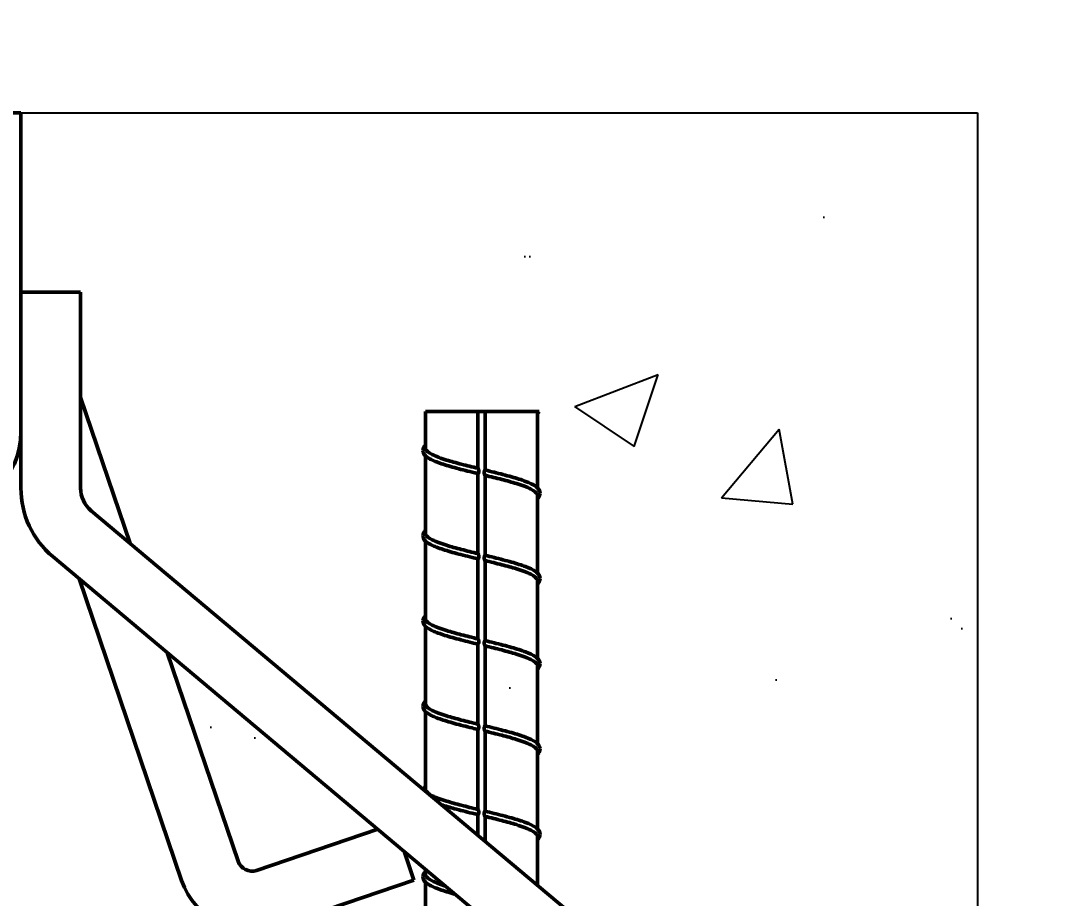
# Model space of a CAD drawing. Header units: inches. Extents: x 31 to 195, y 77 to 126.
# Drawn here: x 47.17 to 51.539, y 90.149 to 93.824 of the extents above; entities that cross this region are included whole.
import ezdxf

# ---------------------------------------------------------------- set-up
doc = ezdxf.new("R2010")
doc.units = ezdxf.units.IN
doc.header["$LTSCALE"] = 8
doc.header["$MEASUREMENT"] = 0
doc.layers.add('Visible (ANSI)', color=7, linetype='Continuous', lineweight=50)
doc.styles.get("Standard").update_dxf_attribs({"font": 'romans.shx'})
doc.dimstyles.get("Standard").update_dxf_attribs({"dimtxt": 1.5, "dimasz": 0.75, "dimexe": 0.5, "dimexo": 0.5, "dimgap": 0.5, "dimtad": 0, "dimtih": 1, "dimtoh": 1, "dimdec": 5, "dimzin": 0, "dimdsep": 46, "dimlunit": 5, "dimtxsty": 'Standard', "dimcen": 0, "dimclrd": 256, "dimclre": 256, "dimclrt": 256, "dimadec": 0, "dimazin": 0, "dimtfac": 0.75, "dimtdec": 5, "dimtofl": 0, "dimtmove": 0, "dimatfit": 3, "dimfxl": 0, "dimtolj": 1, "dimtzin": 0, "dimlwd": -1, "dimlwe": -1, "dimarcsym": 0})

# ---------------------------------------------------------------- blocks, each defined once
blk = doc.blocks.new('*D1')
for p, q in [((36.6134, 91.283), (36.6134, 101.5042)), ((45.8634, 91.283), (45.8634, 101.5042)), ((37.3634, 101.0042), (45.1134, 101.0042)), ((45.8634, 101.0042), (48.1134, 101.0042))]:
    blk.add_line(p, q)
for points in [[(37.3634, 101.1292), (37.3634, 100.8792), (36.6134, 101.0042)], [(45.1134, 101.1292), (45.1134, 100.8792), (45.8634, 101.0042)]]:
    blk.add_solid(points)
at = {"layer": 'Defpoints', "color": 0}
for p in [(45.8634, 101.0042), (36.6134, 90.783), (45.8634, 90.783)]:
    blk.add_point(p, dxfattribs=at)
at = {"insert": (53.417, 101.0042), "char_height": 1.5, "attachment_point": 5}
blk.add_mtext('\\A1;9{\\H0.750000x;\\S1/4;} [235]', dxfattribs=at)
blk = doc.blocks.new('*D2')
for p, q in [((35.3064, 93.938), (35.3064, 104.4292)), ((47.1704, 101.2542), (47.1704, 104.4292)), ((34.5564, 103.9292), (33.8064, 103.9292)), ((47.9204, 103.9292), (48.6704, 103.9292)), ((47.1704, 93.938), (47.1704, 100.7542))]:
    blk.add_line(p, q)
for points in [[(34.5564, 104.0542), (34.5564, 103.8042), (35.3064, 103.9292)], [(47.9204, 104.0542), (47.9204, 103.8042), (47.1704, 103.9292)]]:
    blk.add_solid(points)
at = {"layer": 'Defpoints', "color": 0}
for p in [(47.1704, 103.9292), (35.3064, 93.438), (47.1704, 93.438)]:
    blk.add_point(p, dxfattribs=at)
at = {"insert": (41.2707, 103.9292), "char_height": 1.5, "attachment_point": 5}
blk.add_mtext('\\A1;11{\\H0.750000x;\\S7/8;} [301]', dxfattribs=at)
blk = doc.blocks.new('*D3')
for p, q in [((51.6759, 93.438), (60.4597, 93.438)), ((59.9597, 92.688), (59.9597, 89.7625)), ((59.9597, 85.0334), (59.9597, 87.2625)), ((41.7384, 84.2834), (60.4597, 84.2834))]:
    blk.add_line(p, q)
for points in [[(59.8347, 92.688), (60.0847, 92.688), (59.9597, 93.438)], [(59.8347, 85.0334), (60.0847, 85.0334), (59.9597, 84.2834)]]:
    blk.add_solid(points)
at = {"layer": 'Defpoints', "color": 0}
for p in [(51.1759, 93.438), (59.9597, 93.438), (41.2384, 84.2834)]:
    blk.add_point(p, dxfattribs=at)
at = {"insert": (59.9597, 88.5125), "char_height": 1.5, "attachment_point": 5}
blk.add_mtext('\\A1;INVERT', dxfattribs=at)
blk = doc.blocks.new('*D5')
for p, q in [((47.1704, 93.938), (47.1704, 97.6885)), ((51.1759, 93.938), (51.1759, 97.6885)), ((47.9204, 97.1885), (50.4259, 97.1885)), ((51.1759, 97.1885), (51.9259, 97.1885))]:
    blk.add_line(p, q)
for points in [[(47.9204, 97.3135), (47.9204, 97.0635), (47.1704, 97.1885)], [(50.4259, 97.3135), (50.4259, 97.0635), (51.1759, 97.1885)]]:
    blk.add_solid(points)
at = {"layer": 'Defpoints', "color": 0}
for p in [(51.1759, 97.1885), (47.1704, 93.438), (51.1759, 93.438)]:
    blk.add_point(p, dxfattribs=at)
at = {"insert": (59.783, 97.1885), "char_height": 1.5, "attachment_point": 5}
blk.add_mtext('\\A1;4 [102] MIN.', dxfattribs=at)

msp = doc.modelspace()

# ---------------------------------------------------------------- hatches: boundary and pattern name
h = msp.add_hatch()
h.set_pattern_fill('AR-CONC', color=256, scale=0.5, style=0)
h.paths.add_polyline_path([(33.152893, 88.263344), (32.785266, 88.328167, -0.36397023), (32.570415, 88.584217), (32.570415, 88.873779), (32.249277, 88.873779), (32.249277, 88.741354), (32.011152, 88.741354), (32.011152, 89.349624), (32.249277, 89.349624), (32.249277, 89.217199), (32.570415, 89.217199), (32.570415, 89.50964, -0.22169466), (32.66329, 89.708811), (33.152072, 90.118948), (33.152072, 90.63475), (33.64872, 90.63475), (33.64872, 90.535686), (34.79838, 91.500364), (35.043571, 92.222673, 0.08199533), (35.046357, 92.239549), (35.046357, 92.697955), (35.296357, 92.697955), (35.296357, 93.437955), (31.300857, 93.437955), (31.300857, 80.283403), (51.175857, 80.283403), (51.175857, 93.437955), (47.180357, 93.437955), (47.180357, 92.697955), (47.430357, 92.697955), (47.430357, 92.239549, 0.08199533), (47.433143, 92.222673), (47.678334, 91.500364), (48.827993, 90.535686), (48.827993, 90.63475), (49.324641, 90.63475), (49.324641, 90.118948), (49.813423, 89.708811, -0.22169466), (49.906299, 89.50964), (49.906299, 89.217199), (50.227436, 89.217199), (50.227436, 89.349624), (50.465561, 89.349624), (50.465561, 88.741354), (50.227436, 88.741354), (50.227436, 88.873779), (49.906299, 88.873779), (49.906299, 88.584217, -0.36397023), (49.691447, 88.328167), (49.32382, 88.263344), (49.32382, 80.394874), (48.827496, 80.394874), (48.827496, 88.175829), (48.410975, 88.102385), (48.385796, 88.245182), (48.827496, 88.323066), (48.827496, 90.099807), (48.273085, 89.91161, -0.41421356), (47.864036, 90.113331), (47.369483, 91.570237), (47.253232, 91.667783, -0.22169466), (47.160357, 91.866955), (47.160357, 92.043424, -0.32641956), (46.757357, 91.748955), (46.685857, 91.748955), (46.685857, 90.898955), (46.040857, 90.898955), (46.040857, 91.748927, 0.41879765), (45.813357, 91.524955), (45.813357, 90.577955), (45.848357, 90.577955), (45.848357, 90.797955), (46.253357, 90.797955), (46.253357, 90.705545), (46.422607, 90.705545), (46.422607, 90.170364), (46.253357, 90.170364), (46.253357, 89.613097, -0.16999096), (46.113922, 89.2138), (46.065857, 89.15347), (46.065857, 88.361528, -0.16978527), (45.967269, 88.079566), (43.743115, 85.28786, -0.22836778), (41.238357, 84.080903, -0.22836778), (38.733598, 85.28786), (36.509445, 88.079566, -0.16978527), (36.410857, 88.361528), (36.410857, 89.15347), (36.362792, 89.2138, -0.1695796), (36.223357, 89.612073), (36.223357, 90.170364), (36.054107, 90.170364), (36.054107, 90.705545), (36.223357, 90.705545), (36.223357, 90.797955), (36.628357, 90.797955), (36.628357, 90.577955), (36.663357, 90.577955), (36.663357, 91.524955, 0.41879765), (36.435857, 91.748927), (36.435857, 90.898955), (35.790857, 90.898955), (35.790857, 91.748955), (35.719357, 91.748955, -0.32641956), (35.316357, 92.043424), (35.316357, 91.866955, -0.22169466), (35.223481, 91.667783), (35.10723, 91.570237), (34.612677, 90.113331, -0.41421356), (34.203628, 89.91161), (33.649218, 90.099807), (33.649218, 88.323066), (34.090917, 88.245182), (34.065738, 88.102385), (33.649218, 88.175829), (33.649218, 80.394874), (33.152893, 80.394874)])
h.paths.add_polyline_path([(33.150468, 88.879086), (32.715415, 88.879086), (32.715415, 88.584217, 0.36397023), (32.810445, 88.470964), (33.150468, 88.411009)], flags=17)
h.paths.add_polyline_path([(33.150468, 89.928318), (32.756494, 89.597735, 0.22169466), (32.715415, 89.50964), (32.715415, 89.211733), (33.150468, 89.211733)], flags=17)
h.paths.add_polyline_path([(34.708536, 91.235692), (33.681562, 90.373959), (34.290417, 90.167281, 0.41421356), (34.357006, 90.200119)], flags=17)
h.paths.add_polyline_path([(47.768178, 91.235692), (48.119707, 90.200119, 0.41421356), (48.186297, 90.167281), (48.795151, 90.373959)], flags=17)
h.paths.add_polyline_path([(49.761299, 89.50964, 0.22169466), (49.720219, 89.597735), (49.326246, 89.928318), (49.326246, 89.211733), (49.761299, 89.211733)], flags=17)
h.paths.add_polyline_path([(49.761299, 88.879086), (49.326246, 88.879086), (49.326246, 88.411009), (49.666268, 88.470964, 0.36397023), (49.761299, 88.584217)], flags=17)

# ---------------------------------------------------------------- linework, layer by layer
for p, q in [((47.170357, 93.437955), (51.175857, 93.437955)), ((51.175857, 93.437955), (51.175857, 80.283403))]:
    msp.add_line(p, q)
at = {"layer": 'Visible (ANSI)'}
for p, q in [((47.170357, 93.437955), (46.991357, 93.437955)), ((47.170357, 92.101955), (47.170357, 93.437955)), ((47.170357, 92.687955), (47.420357, 92.687955)), ((47.420357, 91.866955), (47.420357, 92.687955)), ((47.420622, 92.246347), (47.628474, 91.634035)), ((48.864924, 92.187955), (49.084299, 92.187955)), ((48.864924, 92.187955), (48.864924, 92.035173)), ((49.084299, 92.187955), (49.114299, 92.187955)), ((49.084299, 92.187955), (49.084299, 91.949487)), ((49.114299, 92.187955), (49.333674, 92.187955)), ((49.114299, 92.187955), (49.114299, 91.942222)), ((49.333674, 92.187955), (49.340186, 92.187955)), ((49.333674, 92.187955), (49.333674, 91.868063)), ((47.170357, 92.101955), (47.170357, 91.866955)), ((48.864924, 92.001326), (48.864924, 91.67803)), ((49.084299, 91.927583), (49.084299, 91.592344)), ((49.114299, 91.920318), (49.114299, 91.585079)), ((49.333674, 91.834639), (49.333674, 91.51092)), ((49.887344, 89.738618), (47.465008, 91.771199)), ((48.864924, 91.644184), (48.864924, 91.320887)), ((47.304311, 91.579688), (49.726647, 89.547107)), ((49.084299, 91.57044), (49.084299, 91.235202)), ((49.114299, 91.563175), (49.114299, 91.227936)), ((47.414216, 91.487467), (47.843343, 90.2233)), ((49.333674, 91.477497), (49.333674, 91.153777)), ((48.864924, 91.287041), (48.864924, 90.963744)), ((47.783378, 91.177703), (48.080076, 90.30366)), ((49.084299, 91.213298), (49.084299, 90.878059)), ((49.114299, 91.206032), (49.114299, 90.870793)), ((49.333674, 91.120354), (49.333674, 90.796634)), ((48.864924, 90.929898), (48.864924, 90.606601)), ((49.084299, 90.856155), (49.084299, 90.520916)), ((49.114299, 90.848889), (49.114299, 90.51365)), ((49.333674, 90.763211), (49.333674, 90.439491)), ((49.084299, 90.499012), (49.084299, 90.412453)), ((49.114299, 90.491746), (49.114299, 90.38728)), ((48.157234, 90.26561), (48.664967, 90.437962)), ((49.333674, 90.406068), (49.333674, 90.203203)), ((48.774904, 90.345714), (48.815826, 90.225161)), ((48.864924, 90.270179), (48.864924, 90.249459)), ((48.237593, 90.028877), (48.815826, 90.225161)), ((48.864924, 90.215612), (48.864924, 89.892316))]:
    msp.add_line(p, q, dxfattribs=at)
for centre, radius, start, end in [((47.425357, 92.247955), 0.005, 180, 198.75), ((46.827357, 92.101955), 0.343, 270, 0), ((47.545357, 91.866955), 0.375, 180, 230), ((47.545357, 91.866955), 0.125, 180, 230), ((48.13768, 90.323214), 0.060832, 198.75, 288.75), ((48.13768, 90.323214), 0.310832, 198.75, 288.75)]:
    msp.add_arc(centre, radius, start, end, dxfattribs=at)
for points in [[(49.340186, 92.187955), (49.338457, 92.18514), (49.33628, 92.182535), (49.333674, 92.180062)], [(49.084299, 91.927565), (49.076296, 91.92951), (49.068341, 91.93145), (49.060463, 91.933387)], [(49.114299, 91.942247), (49.126953, 91.939172), (49.13949, 91.936109), (49.151789, 91.933048)], [(49.084299, 91.570423), (49.076296, 91.572367), (49.068341, 91.574307), (49.060463, 91.576244)], [(49.114299, 91.585104), (49.126953, 91.582029), (49.13949, 91.578966), (49.151789, 91.575905)], [(49.114299, 91.227961), (49.126953, 91.224886), (49.13949, 91.221823), (49.151789, 91.218762)], [(49.084299, 91.21328), (49.076296, 91.215224), (49.068341, 91.217164), (49.060463, 91.219102)], [(49.114299, 90.870818), (49.126953, 90.867743), (49.13949, 90.86468), (49.151789, 90.86162)], [(49.084299, 90.856137), (49.076296, 90.858082), (49.068341, 90.860021), (49.060463, 90.861959)], [(49.084299, 90.498994), (49.076296, 90.500939), (49.068341, 90.502879), (49.060463, 90.504816)], [(49.114299, 90.513675), (49.126953, 90.5106), (49.13949, 90.507537), (49.151789, 90.504477)]]:
    msp.add_open_spline(points, degree=3, dxfattribs=at)
for points, knots in [([(49.060463, 91.933387), (49.034796, 91.939699), (49.009455, 91.946092), (48.963596, 91.958669), (48.942477, 91.965009), (48.906282, 91.977763), (48.89092, 91.984309), (48.86758, 91.997999), (48.859402, 92.004595), (48.854854, 92.017555), (48.854247, 92.020888), (48.8543, 92.024403)], [0, 0, 0, 0, 0.203430746, 0.203430746, 0.404937263, 0.404937263, 0.610847612, 0.610847612, 0.824043032, 0.824043032, 0.882389128, 0.882389128, 0.882389128, 0.882389128]), ([(48.8543, 92.024403), (48.854404, 92.031309), (48.856827, 92.036821), (48.861541, 92.043157), (48.863132, 92.04493), (48.864924, 92.046641)], [0, 0, 0, 0, 0.114634885, 0.114634885, 0.162316622, 0.162316622, 0.162316622, 0.162316622]), ([(48.864924, 92.035173), (48.864924, 92.033356), (48.865283, 92.031537), (48.869016, 92.022096), (48.878282, 92.014555), (48.90822, 91.99932), (48.928588, 91.991778), (48.971785, 91.978377), (48.992589, 91.972627), (49.037077, 91.96106), (49.060502, 91.95531), (49.084299, 91.949527)], [0.926164658, 0.926164658, 0.926164658, 0.926164658, 0.985116036, 0.985116036, 1.231395044, 1.231395044, 1.477674053, 1.477674053, 1.664662529, 1.664662529, 1.851630885, 1.851630885, 1.851630885, 1.851630885]), ([(49.084299, 91.949487), (49.084299, 91.949412), (49.084359, 91.949275), (49.084662, 91.948733), (49.084988, 91.948226), (49.085812, 91.946821), (49.086303, 91.945925), (49.087279, 91.943716), (49.087741, 91.942396), (49.088305, 91.939839), (49.088458, 91.938632), (49.088476, 91.937431)], [0.1447958469, 0.1447958469, 0.1447958469, 0.1447958469, 0.1506745233, 0.1506745233, 0.1602439018, 0.1602439018, 0.1704412544, 0.1704412544, 0.1818103581, 0.1818103581, 0.1910599598, 0.1910599598, 0.1910599598, 0.1910599598]), ([(49.088476, 91.937431), (49.088479, 91.937234), (49.088478, 91.937038), (49.088446, 91.935583), (49.088264, 91.934341), (49.087638, 91.932221), (49.087249, 91.931361), (49.08637, 91.929868), (49.085909, 91.929289), (49.085037, 91.92832), (49.084647, 91.92798), (49.08435, 91.927682), (49.084299, 91.927619), (49.084299, 91.927583)], [0.1910599598, 0.1910599598, 0.1910599598, 0.1910599598, 0.1925737867, 0.1925737867, 0.2023008095, 0.2023008095, 0.2106864252, 0.2106864252, 0.2193942169, 0.2193942169, 0.2297442752, 0.2297442752, 0.2347094472, 0.2347094472, 0.2347094472, 0.2347094472]), ([(49.114299, 91.920318), (49.114299, 91.920334), (49.114294, 91.920354), (49.114235, 91.920537), (49.114019, 91.920864), (49.113353, 91.921894), (49.112913, 91.922583), (49.111955, 91.924354), (49.111452, 91.925435), (49.11062, 91.92791), (49.110312, 91.929288), (49.110135, 91.931268), (49.110113, 91.931839), (49.110122, 91.932407)], [0.3473900193, 0.3473900193, 0.3473900193, 0.3473900193, 0.3488808556, 0.3488808556, 0.3583839886, 0.3583839886, 0.3679567506, 0.3679567506, 0.3782790944, 0.3782790944, 0.3890585318, 0.3890585318, 0.3933674271, 0.3933674271, 0.3933674271, 0.3933674271]), ([(49.110122, 91.932407), (49.110129, 91.932871), (49.110156, 91.933334), (49.110307, 91.934778), (49.110507, 91.935737), (49.110792, 91.936631), (49.11112, 91.937656), (49.111545, 91.938546), (49.112471, 91.940076), (49.112941, 91.940658), (49.113779, 91.941611), (49.11412, 91.941929), (49.114281, 91.942156), (49.114299, 91.942194), (49.114299, 91.942222)], [0.3933674271, 0.3933674271, 0.3933674271, 0.3933674271, 0.3968863183, 0.3968863183, 0.40448876, 0.40448876, 0.40448876, 0.413214072, 0.413214072, 0.4222861104, 0.4222861104, 0.4329092095, 0.4329092095, 0.4358499556, 0.4358499556, 0.4358499556, 0.4358499556]), ([(49.333674, 91.834639), (49.333674, 91.836456), (49.333314, 91.838275), (49.329581, 91.847716), (49.320315, 91.855258), (49.290377, 91.870493), (49.270009, 91.878034), (49.226812, 91.891435), (49.206008, 91.897186), (49.16152, 91.908752), (49.138095, 91.914502), (49.114299, 91.920285)], [0.926164658, 0.926164658, 0.926164658, 0.926164658, 0.985116036, 0.985116036, 1.231395044, 1.231395044, 1.477674053, 1.477674053, 1.664662529, 1.664662529, 1.851630885, 1.851630885, 1.851630885, 1.851630885]), ([(49.151789, 91.933048), (49.177251, 91.926712), (49.202122, 91.920294), (49.246601, 91.90766), (49.266796, 91.901288), (49.300847, 91.888422), (49.314941, 91.881813), (49.330593, 91.871129), (49.335018, 91.867266), (49.341713, 91.858385), (49.344192, 91.852828), (49.344297, 91.845832)], [0, 0, 0, 0, 0.203969624, 0.203969624, 0.406026718, 0.406026718, 0.612891389, 0.612891389, 0.725113834, 0.725113834, 0.841255683, 0.841255683, 0.841255683, 0.841255683]), ([(49.344297, 91.845832), (49.344401, 91.838928), (49.342143, 91.833416), (49.33745, 91.826853), (49.33569, 91.824873), (49.333674, 91.822968)], [0, 0, 0, 0, 0.114595272, 0.114595272, 0.168220617, 0.168220617, 0.168220617, 0.168220617]), ([(49.060463, 91.576244), (49.034796, 91.582556), (49.009455, 91.588949), (48.963596, 91.601526), (48.942477, 91.607866), (48.906282, 91.62062), (48.89092, 91.627166), (48.86758, 91.640856), (48.859402, 91.647452), (48.854854, 91.660413), (48.854247, 91.663745), (48.8543, 91.66726)], [0, 0, 0, 0, 0.203430746, 0.203430746, 0.404937263, 0.404937263, 0.610847612, 0.610847612, 0.824043032, 0.824043032, 0.882389128, 0.882389128, 0.882389128, 0.882389128]), ([(48.8543, 91.66726), (48.854404, 91.674166), (48.856827, 91.679679), (48.861541, 91.686014), (48.863132, 91.687787), (48.864924, 91.689498)], [0, 0, 0, 0, 0.114634885, 0.114634885, 0.162316622, 0.162316622, 0.162316622, 0.162316622]), ([(48.864924, 91.67803), (48.864924, 91.676213), (48.865283, 91.674394), (48.869016, 91.664953), (48.878282, 91.657412), (48.90822, 91.642177), (48.928588, 91.634635), (48.971785, 91.621234), (48.992589, 91.615484), (49.037077, 91.603917), (49.060502, 91.598168), (49.084299, 91.592385)], [0.926164658, 0.926164658, 0.926164658, 0.926164658, 0.985116036, 0.985116036, 1.231395044, 1.231395044, 1.477674053, 1.477674053, 1.664662529, 1.664662529, 1.851630885, 1.851630885, 1.851630885, 1.851630885]), ([(49.084299, 91.592344), (49.084299, 91.592265), (49.084367, 91.592114), (49.084696, 91.591534), (49.085032, 91.591012), (49.085868, 91.589577), (49.086363, 91.588664), (49.087291, 91.586526), (49.087713, 91.585316), (49.088011, 91.584023), (49.088288, 91.582821), (49.088457, 91.581552), (49.088476, 91.580288)], [0.3675211299, 0.3675211299, 0.3675211299, 0.3675211299, 0.3738039272, 0.3738039272, 0.3834064238, 0.3834064238, 0.3936741558, 0.3936741558, 0.4041123645, 0.4041123645, 0.4041123645, 0.4138167601, 0.4138167601, 0.4138167601, 0.4138167601]), ([(49.088476, 91.580288), (49.088478, 91.580151), (49.088478, 91.580015), (49.088463, 91.578605), (49.088293, 91.577342), (49.087682, 91.575192), (49.0873, 91.574321), (49.086427, 91.572806), (49.085966, 91.572217), (49.085088, 91.571227), (49.08469, 91.570876), (49.08436, 91.570551), (49.084299, 91.570479), (49.084299, 91.57044)], [0.4138167601, 0.4138167601, 0.4138167601, 0.4138167601, 0.4148668131, 0.4148668131, 0.4246682254, 0.4246682254, 0.4330369291, 0.4330369291, 0.4416674828, 0.4416674828, 0.4518795581, 0.4518795581, 0.4572754779, 0.4572754779, 0.4572754779, 0.4572754779]), ([(49.114299, 91.563175), (49.114298, 91.563245), (49.114223, 91.563391), (49.11387, 91.563962), (49.113523, 91.564472), (49.112668, 91.565875), (49.112169, 91.566765), (49.111208, 91.56893), (49.11077, 91.570199), (49.110232, 91.57276), (49.110103, 91.574018), (49.110122, 91.575265)], [0.1654482231, 0.1654482231, 0.1654482231, 0.1654482231, 0.1718825116, 0.1718825116, 0.1812788505, 0.1812788505, 0.1911675437, 0.1911675437, 0.2018754757, 0.2018754757, 0.21131415, 0.21131415, 0.21131415, 0.21131415]), ([(49.110122, 91.575265), (49.110124, 91.575402), (49.110127, 91.57554), (49.110187, 91.576984), (49.110407, 91.578265), (49.111099, 91.58046), (49.111521, 91.581356), (49.112445, 91.582896), (49.112915, 91.583484), (49.113759, 91.584447), (49.114105, 91.584771), (49.114278, 91.585008), (49.114299, 91.585049), (49.114299, 91.585079)], [0.21131415, 0.21131415, 0.21131415, 0.21131415, 0.2123574004, 0.2123574004, 0.222267899, 0.222267899, 0.2310167329, 0.2310167329, 0.2400883716, 0.2400883716, 0.25069229, 0.25069229, 0.2538458113, 0.2538458113, 0.2538458113, 0.2538458113]), ([(49.151789, 91.575905), (49.177251, 91.569569), (49.202122, 91.563151), (49.246601, 91.550517), (49.266796, 91.544145), (49.300847, 91.531279), (49.314941, 91.52467), (49.330593, 91.513986), (49.335018, 91.510124), (49.341713, 91.501242), (49.344192, 91.495686), (49.344297, 91.488689)], [0, 0, 0, 0, 0.203969624, 0.203969624, 0.406026718, 0.406026718, 0.612891389, 0.612891389, 0.725113834, 0.725113834, 0.841255683, 0.841255683, 0.841255683, 0.841255683]), ([(49.333674, 91.477496), (49.333674, 91.479313), (49.333314, 91.481132), (49.329581, 91.490573), (49.320315, 91.498115), (49.290377, 91.51335), (49.270009, 91.520891), (49.226812, 91.534292), (49.206008, 91.540043), (49.16152, 91.551609), (49.138095, 91.557359), (49.114299, 91.563142)], [0.926164658, 0.926164658, 0.926164658, 0.926164658, 0.985116036, 0.985116036, 1.231395044, 1.231395044, 1.477674053, 1.477674053, 1.664662529, 1.664662529, 1.851630885, 1.851630885, 1.851630885, 1.851630885]), ([(49.344297, 91.488689), (49.344401, 91.481785), (49.342143, 91.476273), (49.33745, 91.46971), (49.33569, 91.467731), (49.333674, 91.465825)], [0, 0, 0, 0, 0.114595272, 0.114595272, 0.168220617, 0.168220617, 0.168220617, 0.168220617]), ([(49.060463, 91.219102), (49.034796, 91.225413), (49.009455, 91.231806), (48.963596, 91.244383), (48.942477, 91.250723), (48.906282, 91.263478), (48.89092, 91.270023), (48.86758, 91.283713), (48.859402, 91.290309), (48.854854, 91.30327), (48.854247, 91.306602), (48.8543, 91.310117)], [0, 0, 0, 0, 0.203430746, 0.203430746, 0.404937263, 0.404937263, 0.610847612, 0.610847612, 0.824043032, 0.824043032, 0.882389128, 0.882389128, 0.882389128, 0.882389128]), ([(48.8543, 91.310117), (48.854404, 91.317023), (48.856827, 91.322536), (48.861541, 91.328872), (48.863132, 91.330644), (48.864924, 91.332355)], [0, 0, 0, 0, 0.114634885, 0.114634885, 0.162316622, 0.162316622, 0.162316622, 0.162316622]), ([(48.864924, 91.320887), (48.864924, 91.31907), (48.865283, 91.317251), (48.869016, 91.307811), (48.878282, 91.300269), (48.90822, 91.285034), (48.928588, 91.277492), (48.971785, 91.264091), (48.992589, 91.258341), (49.037077, 91.246774), (49.060502, 91.241025), (49.084299, 91.235242)], [0.926164658, 0.926164658, 0.926164658, 0.926164658, 0.985116036, 0.985116036, 1.231395044, 1.231395044, 1.477674053, 1.477674053, 1.664662529, 1.664662529, 1.851630885, 1.851630885, 1.851630885, 1.851630885]), ([(49.084299, 91.235202), (49.084299, 91.235124), (49.084364, 91.234979), (49.084681, 91.234415), (49.085013, 91.2339), (49.085844, 91.232477), (49.086337, 91.231572), (49.087143, 91.22973), (49.087463, 91.228874), (49.087983, 91.22709), (49.088187, 91.226167), (49.088316, 91.225222), (49.08841, 91.224539), (49.088465, 91.223842), (49.088476, 91.223145)], [0.3544454103, 0.3544454103, 0.3544454103, 0.3544454103, 0.3605031804, 0.3605031804, 0.370014283, 0.370014283, 0.38017548, 0.38017548, 0.3877747467, 0.3877747467, 0.3951198643, 0.3951198643, 0.3951198643, 0.4004315508, 0.4004315508, 0.4004315508, 0.4004315508]), ([(49.088476, 91.223145), (49.088486, 91.222469), (49.088454, 91.221793), (49.088242, 91.219987), (49.087972, 91.218901), (49.087231, 91.217017), (49.086797, 91.216256), (49.085893, 91.21496), (49.085432, 91.21446), (49.084633, 91.213659), (49.084343, 91.213421), (49.0843, 91.213311), (49.084299, 91.213304), (49.084299, 91.213298)], [0.4004315508, 0.4004315508, 0.4004315508, 0.4004315508, 0.405592911, 0.405592911, 0.4145252791, 0.4145252791, 0.4228729583, 0.4228729583, 0.431806997, 0.431806997, 0.4423605656, 0.4423605656, 0.4431876056, 0.4431876056, 0.4431876056, 0.4431876056]), ([(49.110122, 91.218122), (49.110124, 91.218253), (49.110127, 91.218384), (49.110185, 91.219823), (49.110404, 91.221106), (49.111093, 91.223305), (49.111515, 91.224202), (49.112438, 91.225745), (49.112909, 91.226334), (49.113754, 91.227299), (49.114101, 91.227624), (49.114277, 91.227864), (49.114299, 91.227906), (49.114299, 91.227936)], [0.2009056884, 0.2009056884, 0.2009056884, 0.2009056884, 0.2018765812, 0.2018765812, 0.2115669825, 0.2115669825, 0.2201198577, 0.2201198577, 0.2289872037, 0.2289872037, 0.2393534462, 0.2393534462, 0.242490362, 0.242490362, 0.242490362, 0.242490362]), ([(49.114299, 91.206032), (49.114298, 91.206101), (49.114224, 91.206246), (49.113874, 91.206813), (49.113528, 91.207321), (49.112674, 91.208721), (49.112176, 91.209609), (49.111214, 91.21177), (49.110775, 91.213038), (49.110234, 91.215604), (49.110103, 91.216868), (49.110122, 91.218122)], [0.1561692354, 0.1561692354, 0.1561692354, 0.1561692354, 0.1623949693, 0.1623949693, 0.1715533431, 0.1715533431, 0.181193966, 0.181193966, 0.191639856, 0.191639856, 0.2009056884, 0.2009056884, 0.2009056884, 0.2009056884]), ([(49.333674, 91.120354), (49.333674, 91.12217), (49.333314, 91.123989), (49.329581, 91.13343), (49.320315, 91.140972), (49.290377, 91.156207), (49.270009, 91.163748), (49.226812, 91.17715), (49.206008, 91.1829), (49.16152, 91.194466), (49.138095, 91.200216), (49.114299, 91.205999)], [0.926164658, 0.926164658, 0.926164658, 0.926164658, 0.985116036, 0.985116036, 1.231395044, 1.231395044, 1.477674053, 1.477674053, 1.664662529, 1.664662529, 1.851630885, 1.851630885, 1.851630885, 1.851630885]), ([(49.151789, 91.218763), (49.177251, 91.212426), (49.202122, 91.206009), (49.246601, 91.193374), (49.266796, 91.187002), (49.300847, 91.174136), (49.314941, 91.167527), (49.330593, 91.156843), (49.335018, 91.152981), (49.341713, 91.1441), (49.344192, 91.138543), (49.344297, 91.131546)], [0, 0, 0, 0, 0.203969624, 0.203969624, 0.406026718, 0.406026718, 0.612891389, 0.612891389, 0.725113834, 0.725113834, 0.841255683, 0.841255683, 0.841255683, 0.841255683]), ([(49.344297, 91.131546), (49.344401, 91.124642), (49.342143, 91.119131), (49.33745, 91.112567), (49.33569, 91.110588), (49.333674, 91.108682)], [0, 0, 0, 0, 0.114595272, 0.114595272, 0.168220617, 0.168220617, 0.168220617, 0.168220617]), ([(48.8543, 90.952974), (48.854404, 90.959881), (48.856827, 90.965393), (48.861541, 90.971729), (48.863132, 90.973501), (48.864924, 90.975212)], [0, 0, 0, 0, 0.114634885, 0.114634885, 0.162316622, 0.162316622, 0.162316622, 0.162316622]), ([(48.864924, 90.963744), (48.864924, 90.961928), (48.865283, 90.960109), (48.869016, 90.950668), (48.878282, 90.943126), (48.90822, 90.927891), (48.928588, 90.920349), (48.971785, 90.906948), (48.992589, 90.901198), (49.037077, 90.889632), (49.060502, 90.883882), (49.084299, 90.878099)], [0.926164658, 0.926164658, 0.926164658, 0.926164658, 0.985116036, 0.985116036, 1.231395044, 1.231395044, 1.477674053, 1.477674053, 1.664662529, 1.664662529, 1.851630885, 1.851630885, 1.851630885, 1.851630885]), ([(49.060463, 90.861959), (49.034796, 90.868271), (49.009455, 90.874663), (48.963596, 90.88724), (48.942477, 90.893581), (48.906282, 90.906335), (48.89092, 90.912881), (48.86758, 90.92657), (48.859402, 90.933166), (48.854854, 90.946127), (48.854247, 90.949459), (48.8543, 90.952974)], [0, 0, 0, 0, 0.203430746, 0.203430746, 0.404937263, 0.404937263, 0.610847612, 0.610847612, 0.824043032, 0.824043032, 0.882389128, 0.882389128, 0.882389128, 0.882389128]), ([(49.084299, 90.878059), (49.084299, 90.877982), (49.084363, 90.877838), (49.084678, 90.877279), (49.085008, 90.876765), (49.085838, 90.875346), (49.086331, 90.874442), (49.087304, 90.87222), (49.087762, 90.870897), (49.088311, 90.86836), (49.088458, 90.867178), (49.088476, 90.866002)], [0.1458466975, 0.1458466975, 0.1458466975, 0.1458466975, 0.1518271085, 0.1518271085, 0.1612810814, 0.1612810814, 0.171376265, 0.171376265, 0.1826054236, 0.1826054236, 0.1915649218, 0.1915649218, 0.1915649218, 0.1915649218]), ([(49.110122, 90.860979), (49.110123, 90.861074), (49.110125, 90.861168), (49.110165, 90.862367), (49.110319, 90.863461), (49.110586, 90.864488), (49.110866, 90.865566), (49.111259, 90.86653), (49.112157, 90.86819), (49.112631, 90.868836), (49.113517, 90.869909), (49.113911, 90.870291), (49.114237, 90.870657), (49.114299, 90.870742), (49.114299, 90.870793)], [0.3931055911, 0.3931055911, 0.3931055911, 0.3931055911, 0.39382745, 0.39382745, 0.4022393216, 0.4022393216, 0.4022393216, 0.4110709678, 0.4110709678, 0.4199548112, 0.4199548112, 0.4300993339, 0.4300993339, 0.4354728501, 0.4354728501, 0.4354728501, 0.4354728501]), ([(49.088476, 90.866002), (49.088479, 90.865782), (49.088478, 90.865563), (49.088439, 90.86409), (49.088252, 90.862855), (49.08762, 90.860747), (49.087229, 90.859892), (49.086348, 90.858407), (49.085886, 90.857833), (49.085016, 90.856872), (49.08463, 90.856536), (49.084346, 90.856249), (49.084299, 90.856189), (49.084299, 90.856155)], [0.1915649218, 0.1915649218, 0.1915649218, 0.1915649218, 0.1932409047, 0.1932409047, 0.2028256033, 0.2028256033, 0.2111247933, 0.2111247933, 0.219770716, 0.219770716, 0.2300699762, 0.2300699762, 0.2348150788, 0.2348150788, 0.2348150788, 0.2348150788]), ([(49.114299, 90.848889), (49.114298, 90.848973), (49.11419, 90.849166), (49.113742, 90.849869), (49.113366, 90.850428), (49.112475, 90.851931), (49.111969, 90.852874), (49.111028, 90.855137), (49.110619, 90.856449), (49.110195, 90.858867), (49.110106, 90.859927), (49.110122, 90.860979)], [0.3470480604, 0.3470480604, 0.3470480604, 0.3470480604, 0.3547662991, 0.3547662991, 0.364218531, 0.364218531, 0.3742558091, 0.3742558091, 0.385101729, 0.385101729, 0.3931055911, 0.3931055911, 0.3931055911, 0.3931055911]), ([(49.333674, 90.763211), (49.333674, 90.765027), (49.333314, 90.766847), (49.329581, 90.776287), (49.320315, 90.783829), (49.290377, 90.799064), (49.270009, 90.806606), (49.226812, 90.820007), (49.206008, 90.825757), (49.16152, 90.837324), (49.138095, 90.843073), (49.114299, 90.848856)], [0.926164658, 0.926164658, 0.926164658, 0.926164658, 0.985116036, 0.985116036, 1.231395044, 1.231395044, 1.477674053, 1.477674053, 1.664662529, 1.664662529, 1.851630885, 1.851630885, 1.851630885, 1.851630885]), ([(49.151789, 90.86162), (49.177251, 90.855283), (49.202122, 90.848866), (49.246601, 90.836231), (49.266796, 90.829859), (49.300847, 90.816993), (49.314941, 90.810385), (49.330593, 90.7997), (49.335018, 90.795838), (49.341713, 90.786957), (49.344192, 90.7814), (49.344297, 90.774403)], [0, 0, 0, 0, 0.203969624, 0.203969624, 0.406026718, 0.406026718, 0.612891389, 0.612891389, 0.725113834, 0.725113834, 0.841255683, 0.841255683, 0.841255683, 0.841255683]), ([(49.344297, 90.774403), (49.344401, 90.767499), (49.342143, 90.761988), (49.33745, 90.755424), (49.33569, 90.753445), (49.333674, 90.751539)], [0, 0, 0, 0, 0.114595272, 0.114595272, 0.168220617, 0.168220617, 0.168220617, 0.168220617]), ([(48.855698, 90.604272), (48.856745, 90.607448), (48.858312, 90.610246), (48.861541, 90.614586), (48.863132, 90.616358), (48.864924, 90.618069)], [0.051129538, 0.051129538, 0.051129538, 0.051129538, 0.114634885, 0.114634885, 0.162316622, 0.162316622, 0.162316622, 0.162316622]), ([(48.864924, 90.606602), (48.864924, 90.604785), (48.865283, 90.602966), (48.869016, 90.593525), (48.878282, 90.585983), (48.90822, 90.570748), (48.928588, 90.563207), (48.971785, 90.549805), (48.992589, 90.544055), (49.037077, 90.532489), (49.060502, 90.526739), (49.084299, 90.520956)], [0.926164658, 0.926164658, 0.926164658, 0.926164658, 0.985116036, 0.985116036, 1.231395044, 1.231395044, 1.477674053, 1.477674053, 1.664662529, 1.664662529, 1.851630885, 1.851630885, 1.851630885, 1.851630885]), ([(49.060463, 90.504816), (49.034796, 90.511128), (49.009455, 90.517521), (48.966725, 90.529239), (48.9483, 90.534701), (48.932115, 90.54015)], [0, 0, 0, 0, 0.203430746, 0.203430746, 0.377312022, 0.377312022, 0.377312022, 0.377312022]), ([(49.084299, 90.520916), (49.084299, 90.520838), (49.084364, 90.520693), (49.084681, 90.52013), (49.085013, 90.519614), (49.085844, 90.518192), (49.086337, 90.517286), (49.087143, 90.515445), (49.087463, 90.514589), (49.087983, 90.512805), (49.088187, 90.511882), (49.088316, 90.510937), (49.08841, 90.510253), (49.088465, 90.509556), (49.088476, 90.50886)], [0.3544455241, 0.3544455241, 0.3544455241, 0.3544455241, 0.3605020497, 0.3605020497, 0.370013136, 0.370013136, 0.3801742044, 0.3801742044, 0.3877741778, 0.3877741778, 0.3951199515, 0.3951199515, 0.3951199515, 0.4004316887, 0.4004316887, 0.4004316887, 0.4004316887]), ([(49.088476, 90.50886), (49.088486, 90.508183), (49.088454, 90.507507), (49.088242, 90.505701), (49.087972, 90.504615), (49.087231, 90.502731), (49.086797, 90.50197), (49.085893, 90.500675), (49.085432, 90.500174), (49.084633, 90.499373), (49.084343, 90.499135), (49.0843, 90.499025), (49.084299, 90.499018), (49.084299, 90.499012)], [0.4004316887, 0.4004316887, 0.4004316887, 0.4004316887, 0.4055930014, 0.4055930014, 0.4145253775, 0.4145253775, 0.4228730585, 0.4228730585, 0.43180709, 0.43180709, 0.4423606498, 0.4423606498, 0.4431877417, 0.4431877417, 0.4431877417, 0.4431877417]), ([(49.114299, 90.491746), (49.114298, 90.491816), (49.114224, 90.491961), (49.113874, 90.492527), (49.113528, 90.493035), (49.112674, 90.494436), (49.112176, 90.495323), (49.111214, 90.497484), (49.110775, 90.498752), (49.110234, 90.501318), (49.110103, 90.502582), (49.110122, 90.503836)], [0.1561692906, 0.1561692906, 0.1561692906, 0.1561692906, 0.1623949889, 0.1623949889, 0.1715533629, 0.1715533629, 0.1811939834, 0.1811939834, 0.1916398714, 0.1916398714, 0.2009057466, 0.2009057466, 0.2009057466, 0.2009057466]), ([(49.110122, 90.503836), (49.110124, 90.503967), (49.110127, 90.504098), (49.110185, 90.505537), (49.110404, 90.506821), (49.111093, 90.509019), (49.111515, 90.509916), (49.112438, 90.511459), (49.112909, 90.512048), (49.113754, 90.513013), (49.114101, 90.513338), (49.114277, 90.513578), (49.114299, 90.51362), (49.114299, 90.51365)], [0.2009057466, 0.2009057466, 0.2009057466, 0.2009057466, 0.2018765993, 0.2018765993, 0.2115670083, 0.2115670083, 0.2201198848, 0.2201198848, 0.228987227, 0.228987227, 0.2393534612, 0.2393534612, 0.2424904189, 0.2424904189, 0.2424904189, 0.2424904189]), ([(49.333674, 90.406068), (49.333674, 90.407885), (49.333314, 90.409704), (49.329581, 90.419145), (49.320315, 90.426686), (49.290377, 90.441921), (49.270009, 90.449463), (49.226812, 90.462864), (49.206008, 90.468614), (49.16152, 90.480181), (49.138095, 90.48593), (49.114299, 90.491713)], [0.926164658, 0.926164658, 0.926164658, 0.926164658, 0.985116036, 0.985116036, 1.231395044, 1.231395044, 1.477674053, 1.477674053, 1.664662529, 1.664662529, 1.851630885, 1.851630885, 1.851630885, 1.851630885]), ([(49.151789, 90.504477), (49.177251, 90.498141), (49.202122, 90.491723), (49.246601, 90.479088), (49.266796, 90.472716), (49.300847, 90.45985), (49.314941, 90.453242), (49.330593, 90.442557), (49.335018, 90.438695), (49.341713, 90.429814), (49.344192, 90.424257), (49.344297, 90.41726)], [0, 0, 0, 0, 0.203969624, 0.203969624, 0.406026718, 0.406026718, 0.612891389, 0.612891389, 0.725113834, 0.725113834, 0.841255683, 0.841255683, 0.841255683, 0.841255683]), ([(49.344297, 90.41726), (49.344401, 90.410356), (49.342143, 90.404845), (49.33745, 90.398281), (49.33569, 90.396302), (49.333674, 90.394396)], [0, 0, 0, 0, 0.114595272, 0.114595272, 0.168220617, 0.168220617, 0.168220617, 0.168220617]), ([(48.8543, 90.238689), (48.854404, 90.245595), (48.856827, 90.251107), (48.861541, 90.257443), (48.863132, 90.259215), (48.864924, 90.260926)], [0, 0, 0, 0, 0.114634885, 0.114634885, 0.162316622, 0.162316622, 0.162316622, 0.162316622]), ([(48.989135, 90.165953), (48.988225, 90.166201), (48.987319, 90.166448), (48.963596, 90.172954), (48.942477, 90.179295), (48.906282, 90.192049), (48.89092, 90.198595), (48.86758, 90.212285), (48.859402, 90.21888), (48.854854, 90.231841), (48.854247, 90.235174), (48.8543, 90.238689)], [0.195461661, 0.195461661, 0.195461661, 0.195461661, 0.203430746, 0.203430746, 0.404937263, 0.404937263, 0.610847612, 0.610847612, 0.824043032, 0.824043032, 0.882389128, 0.882389128, 0.882389128, 0.882389128]), ([(48.864924, 90.249459), (48.864924, 90.247642), (48.865283, 90.245823), (48.869016, 90.236382), (48.878282, 90.22884), (48.907325, 90.214061), (48.926172, 90.206966), (48.948784, 90.199811)], [0.926164658, 0.926164658, 0.926164658, 0.926164658, 0.985116036, 0.985116036, 1.231395044, 1.231395044, 1.462952699, 1.462952699, 1.462952699, 1.462952699])]:
    msp.add_open_spline(points, degree=3, knots=knots, dxfattribs=at)

# ---------------------------------------------------------------- dimensions: what is measured, and where the dimension line sits
for base, p1, p2, picture, middle in [((47.170357, 103.929241), (35.306357, 93.437955), (47.170357, 93.437955), '*D2', (41.270711, 103.929241)), ((45.863357, 101.004171), (36.613357, 90.782955), (45.863357, 90.782955), '*D1', (53.416964, 101.004171))]:
    dim = msp.add_linear_dim(base=base, p1=p1, p2=p2, dimstyle='Standard')
    dim.commit()
    dim.dimension.update_dxf_attribs({"geometry": picture, "text_midpoint": middle, "dimtype": 160})
dim = msp.add_linear_dim(base=(51.175857, 97.188451), p1=(47.170357, 93.437955), p2=(51.175857, 93.437955), text='<> MIN.', dimstyle='Standard')
dim.commit()
dim.dimension.update_dxf_attribs({"geometry": '*D5', "text_midpoint": (59.783, 97.188451), "dimtype": 160})
dim = msp.add_linear_dim(base=(59.959737, 93.437955), p1=(41.238357, 84.283403), p2=(51.175857, 93.437955), angle=90, text='INVERT', dimstyle='Standard')
dim.commit()
dim.dimension.update_dxf_attribs({"geometry": '*D3', "text_midpoint": (59.959737, 88.512461), "dimtype": 160})

doc.saveas('drawing.dxf')
